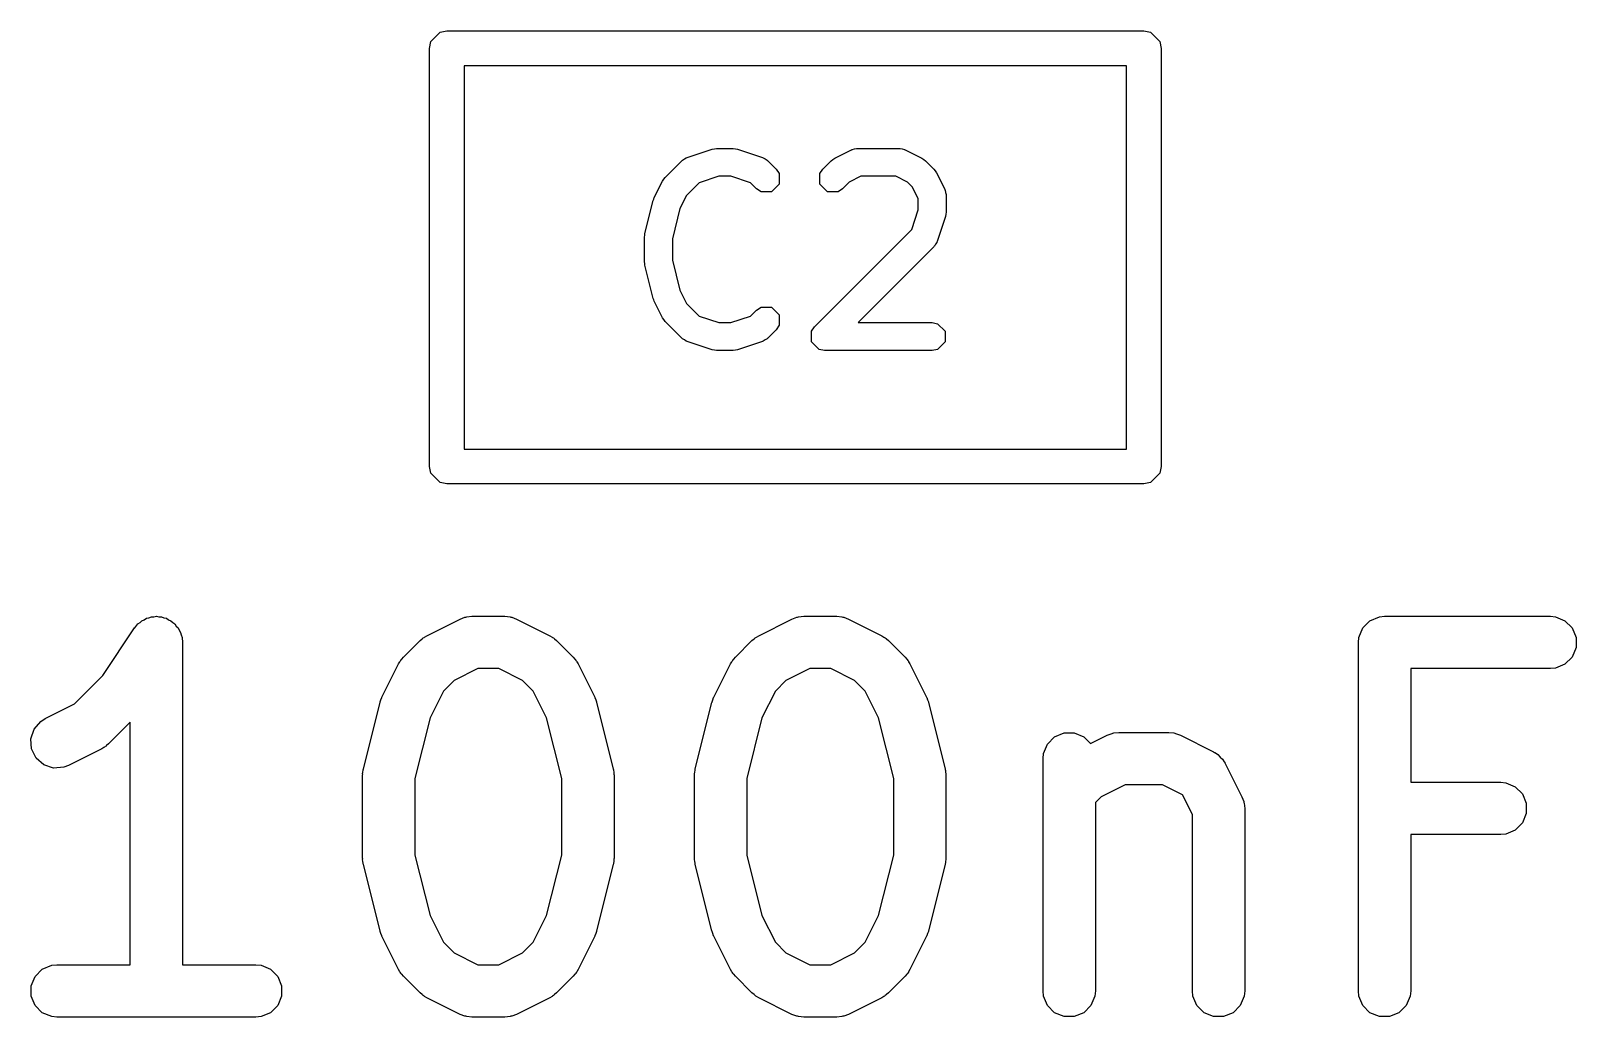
# Model space of a CAD drawing. Header units: inches. Extents: x 4.65 to 7.43, y -3.99 to -2.61.
# Drawn here: x 4.7562 to 4.9307, y -3.6646 to -3.5531 of the extents above; entities that cross this region are included whole.
import ezdxf

# ---------------------------------------------------------------- set-up
doc = ezdxf.new("R2010")
doc.units = ezdxf.units.IN
doc.header["$MEASUREMENT"] = 0
doc.layers.add('BLACK', color=250, linetype='CONTINUOUS')

msp = doc.modelspace()

# ---------------------------------------------------------------- linework, layer by layer
at = {"layer": 'BLACK', "linetype": 'CONTINUOUS'}
for p, q in [((4.80133, -3.55436), (4.8024, -3.5533)), ((4.8024, -3.5533), (4.80315, -3.55315)), ((4.80315, -3.55315), (4.88189, -3.55315)), ((4.88189, -3.55315), (4.88264, -3.5533)), ((4.88264, -3.5533), (4.88371, -3.55436)), ((4.80118, -3.55512), (4.80133, -3.55436)), ((4.80118, -3.60236), (4.80118, -3.55512)), ((4.88371, -3.55436), (4.88386, -3.55512)), ((4.88386, -3.55512), (4.88386, -3.60236)), ((4.80512, -3.55709), (4.80512, -3.60039)), ((4.87992, -3.55709), (4.80512, -3.55709)), ((4.87992, -3.60039), (4.87992, -3.55709)), ((4.82781, -3.5697), (4.82969, -3.56782)), ((4.82969, -3.56782), (4.82975, -3.56778)), ((4.82975, -3.56778), (4.82977, -3.56775)), ((4.82977, -3.56775), (4.82999, -3.56762)), ((4.82999, -3.56762), (4.8302, -3.56748)), ((4.8302, -3.56748), (4.83024, -3.56748)), ((4.83024, -3.56748), (4.8303, -3.56744)), ((4.8303, -3.56744), (4.83312, -3.5665)), ((4.83312, -3.5665), (4.83337, -3.56647)), ((4.83337, -3.56647), (4.83361, -3.56642)), ((4.83361, -3.56642), (4.83549, -3.56642)), ((4.83549, -3.56642), (4.83574, -3.56647)), ((4.83574, -3.56647), (4.83599, -3.5665)), ((4.83599, -3.5665), (4.8388, -3.56744)), ((4.8388, -3.56744), (4.83887, -3.56748)), ((4.83887, -3.56748), (4.8389, -3.56748)), ((4.8389, -3.56748), (4.83911, -3.56762)), ((4.83911, -3.56762), (4.83933, -3.56775)), ((4.83933, -3.56775), (4.83935, -3.56778)), ((4.83935, -3.56778), (4.83941, -3.56782)), ((4.83941, -3.56782), (4.84035, -3.56876)), ((4.84562, -3.56876), (4.84656, -3.56782)), ((4.84656, -3.56782), (4.84677, -3.56768)), ((4.84677, -3.56768), (4.84697, -3.56753)), ((4.84697, -3.56753), (4.84885, -3.56659)), ((4.84885, -3.56659), (4.84892, -3.56657)), ((4.84892, -3.56657), (4.84895, -3.56654)), ((4.84895, -3.56654), (4.84919, -3.56649)), ((4.84919, -3.56649), (4.84944, -3.56643)), ((4.84944, -3.56643), (4.84947, -3.56644)), ((4.84947, -3.56644), (4.84955, -3.56642)), ((4.84955, -3.56642), (4.85424, -3.56642)), ((4.85424, -3.56642), (4.85431, -3.56644)), ((4.85431, -3.56644), (4.85435, -3.56643)), ((4.85435, -3.56643), (4.85459, -3.56649)), ((4.85459, -3.56649), (4.85484, -3.56654)), ((4.85484, -3.56654), (4.85487, -3.56657)), ((4.85487, -3.56657), (4.85494, -3.56659)), ((4.85494, -3.56659), (4.85682, -3.56753)), ((4.85682, -3.56753), (4.85702, -3.56768)), ((4.85702, -3.56768), (4.85723, -3.56782)), ((4.85723, -3.56782), (4.85816, -3.56876)), ((4.83387, -3.56957), (4.83165, -3.57031)), ((4.83523, -3.56957), (4.83387, -3.56957)), ((4.83745, -3.57031), (4.83523, -3.56957)), ((4.84035, -3.56876), (4.84069, -3.56927)), ((4.84069, -3.56927), (4.84069, -3.57048)), ((4.84528, -3.56927), (4.84562, -3.56876)), ((4.84528, -3.57048), (4.84528, -3.56927)), ((4.84992, -3.56957), (4.84861, -3.57023)), ((4.85387, -3.56957), (4.84992, -3.56957)), ((4.85518, -3.57023), (4.85387, -3.56957)), ((4.85816, -3.56876), (4.8583, -3.56897)), ((4.8583, -3.56897), (4.85846, -3.56917)), ((4.85846, -3.56917), (4.8594, -3.57104)), ((4.82658, -3.57198), (4.82752, -3.57011)), ((4.82752, -3.57011), (4.82767, -3.56991)), ((4.82767, -3.56991), (4.82781, -3.5697)), ((4.83165, -3.57031), (4.83022, -3.57174)), ((4.83813, -3.57099), (4.83745, -3.57031)), ((4.83864, -3.57133), (4.83813, -3.57099)), ((4.83984, -3.57133), (4.83864, -3.57133)), ((4.84069, -3.57048), (4.83984, -3.57133)), ((4.84614, -3.57133), (4.84528, -3.57048)), ((4.84734, -3.57133), (4.84614, -3.57133)), ((4.84785, -3.57099), (4.84734, -3.57133)), ((4.84861, -3.57023), (4.84785, -3.57099)), ((4.85575, -3.57081), (4.85518, -3.57023)), ((4.85641, -3.57212), (4.85575, -3.57081)), ((4.8594, -3.57104), (4.85942, -3.57112)), ((4.85942, -3.57112), (4.85944, -3.57114)), ((4.85944, -3.57114), (4.85949, -3.57139)), ((4.82553, -3.57605), (4.82646, -3.5723)), ((4.82646, -3.5723), (4.82654, -3.57215)), ((4.82654, -3.57215), (4.82658, -3.57198)), ((4.83022, -3.57174), (4.82948, -3.57323)), ((4.85641, -3.57337), (4.85641, -3.57212)), ((4.85949, -3.57139), (4.85956, -3.57164)), ((4.85956, -3.57164), (4.85955, -3.57167)), ((4.85955, -3.57167), (4.85956, -3.57175)), ((4.85956, -3.57175), (4.85956, -3.57362)), ((4.82948, -3.57323), (4.82863, -3.57663)), ((4.85567, -3.57558), (4.85641, -3.57337)), ((4.85948, -3.57412), (4.85854, -3.57693)), ((4.85951, -3.57387), (4.85948, -3.57412)), ((4.85956, -3.57362), (4.85951, -3.57387)), ((4.82548, -3.57643), (4.82552, -3.57625)), ((4.82548, -3.57925), (4.82548, -3.57643)), ((4.82552, -3.57625), (4.82553, -3.57605)), ((4.84469, -3.58657), (4.85567, -3.57558)), ((4.82863, -3.57663), (4.82863, -3.57905)), ((4.85816, -3.57755), (4.8496, -3.58611)), ((4.85821, -3.57748), (4.85816, -3.57755)), ((4.85824, -3.57747), (4.85821, -3.57748)), ((4.85836, -3.57725), (4.85824, -3.57747)), ((4.8585, -3.57704), (4.85836, -3.57725)), ((4.85854, -3.57693), (4.8585, -3.577)), ((4.8585, -3.577), (4.8585, -3.57704)), ((4.82552, -3.57944), (4.82548, -3.57925)), ((4.82553, -3.57963), (4.82552, -3.57944)), ((4.82646, -3.58338), (4.82553, -3.57963)), ((4.82863, -3.57905), (4.82948, -3.58245)), ((4.82654, -3.58353), (4.82646, -3.58338)), ((4.82658, -3.5837), (4.82654, -3.58353)), ((4.82948, -3.58245), (4.83022, -3.58394)), ((4.82752, -3.58558), (4.82658, -3.5837)), ((4.83022, -3.58394), (4.83165, -3.58537)), ((4.83745, -3.58537), (4.83813, -3.58469)), ((4.83813, -3.58469), (4.83864, -3.58435)), ((4.83864, -3.58435), (4.83984, -3.58435)), ((4.83984, -3.58435), (4.84069, -3.58521)), ((4.84069, -3.58521), (4.84069, -3.58641)), ((4.82767, -3.58577), (4.82752, -3.58558)), ((4.82781, -3.58598), (4.82767, -3.58577)), ((4.82969, -3.58786), (4.82781, -3.58598)), ((4.83165, -3.58537), (4.83387, -3.58611)), ((4.83387, -3.58611), (4.83523, -3.58611)), ((4.83523, -3.58611), (4.83745, -3.58537)), ((4.84035, -3.58692), (4.83941, -3.58786)), ((4.84069, -3.58641), (4.84035, -3.58692)), ((4.84435, -3.58708), (4.84469, -3.58657)), ((4.84435, -3.58829), (4.84435, -3.58708)), ((4.8496, -3.58611), (4.85799, -3.58611)), ((4.85799, -3.58611), (4.85859, -3.58623)), ((4.85859, -3.58623), (4.85944, -3.58708)), ((4.85944, -3.58708), (4.85944, -3.58829)), ((4.82975, -3.5879), (4.82969, -3.58786)), ((4.82977, -3.58794), (4.82975, -3.5879)), ((4.82999, -3.58806), (4.82977, -3.58794)), ((4.8302, -3.5882), (4.82999, -3.58806)), ((4.83024, -3.5882), (4.8302, -3.5882)), ((4.8303, -3.58824), (4.83024, -3.5882)), ((4.83312, -3.58918), (4.8303, -3.58824)), ((4.8388, -3.58824), (4.83599, -3.58918)), ((4.83887, -3.5882), (4.8388, -3.58824)), ((4.8389, -3.5882), (4.83887, -3.5882)), ((4.83911, -3.58806), (4.8389, -3.5882)), ((4.83933, -3.58794), (4.83911, -3.58806)), ((4.83935, -3.5879), (4.83933, -3.58794)), ((4.83941, -3.58786), (4.83935, -3.5879)), ((4.8452, -3.58914), (4.84435, -3.58829)), ((4.85944, -3.58829), (4.85859, -3.58914)), ((4.83337, -3.58921), (4.83312, -3.58918)), ((4.83361, -3.58926), (4.83337, -3.58921)), ((4.83549, -3.58926), (4.83361, -3.58926)), ((4.83574, -3.58921), (4.83549, -3.58926)), ((4.83599, -3.58918), (4.83574, -3.58921)), ((4.8458, -3.58926), (4.8452, -3.58914)), ((4.85799, -3.58926), (4.8458, -3.58926)), ((4.85859, -3.58914), (4.85799, -3.58926)), ((4.80512, -3.60039), (4.87992, -3.60039)), ((4.80133, -3.60312), (4.80118, -3.60236)), ((4.88386, -3.60236), (4.88371, -3.60312)), ((4.8024, -3.60418), (4.80133, -3.60312)), ((4.80315, -3.60433), (4.8024, -3.60418)), ((4.88189, -3.60433), (4.80315, -3.60433)), ((4.88264, -3.60418), (4.88189, -3.60433)), ((4.88371, -3.60312), (4.88264, -3.60418)), ((4.76789, -3.62059), (4.76825, -3.62015)), ((4.76825, -3.62015), (4.76849, -3.61999)), ((4.76849, -3.61999), (4.7687, -3.61978)), ((4.7687, -3.61978), (4.76897, -3.61967)), ((4.76897, -3.61967), (4.76921, -3.61951)), ((4.76921, -3.61951), (4.7695, -3.61945)), ((4.7695, -3.61945), (4.76977, -3.61934)), ((4.76977, -3.61934), (4.77005, -3.61934)), ((4.77005, -3.61934), (4.77034, -3.61928)), ((4.77034, -3.61928), (4.77062, -3.61934)), ((4.77062, -3.61934), (4.77092, -3.61934)), ((4.77092, -3.61934), (4.77118, -3.61945)), ((4.77118, -3.61945), (4.77147, -3.61951)), ((4.77147, -3.61951), (4.77171, -3.61967)), ((4.77171, -3.61967), (4.77198, -3.61978)), ((4.77198, -3.61978), (4.77219, -3.61999)), ((4.77219, -3.61999), (4.77243, -3.62015)), ((4.77243, -3.62015), (4.77259, -3.62039)), ((4.80089, -3.62147), (4.80464, -3.6196)), ((4.80464, -3.6196), (4.80518, -3.61939)), ((4.80518, -3.61939), (4.80529, -3.61938)), ((4.80529, -3.61938), (4.80539, -3.61934)), ((4.80539, -3.61934), (4.80596, -3.61928)), ((4.80596, -3.61928), (4.80971, -3.61928)), ((4.80971, -3.61928), (4.81029, -3.61934)), ((4.81029, -3.61934), (4.81039, -3.61938)), ((4.81039, -3.61938), (4.81049, -3.61939)), ((4.81049, -3.61939), (4.81103, -3.6196)), ((4.81103, -3.6196), (4.81478, -3.62147)), ((4.83839, -3.62147), (4.84214, -3.6196)), ((4.84214, -3.6196), (4.84268, -3.61939)), ((4.84268, -3.61939), (4.84278, -3.61938)), ((4.84278, -3.61938), (4.84288, -3.61934)), ((4.84288, -3.61934), (4.84346, -3.61928)), ((4.84346, -3.61928), (4.84721, -3.61928)), ((4.84721, -3.61928), (4.84778, -3.61934)), ((4.84778, -3.61934), (4.84788, -3.61938)), ((4.84788, -3.61938), (4.84799, -3.61939)), ((4.84799, -3.61939), (4.84853, -3.6196)), ((4.84853, -3.6196), (4.85228, -3.62147)), ((4.90662, -3.6206), (4.90743, -3.61978)), ((4.90743, -3.61978), (4.9085, -3.61934)), ((4.9085, -3.61934), (4.90907, -3.61928)), ((4.90907, -3.61928), (4.92782, -3.61928)), ((4.92782, -3.61928), (4.9284, -3.61934)), ((4.9284, -3.61934), (4.92946, -3.61978)), ((4.92946, -3.61978), (4.93028, -3.6206)), ((4.7643, -3.62598), (4.76788, -3.6206)), ((4.76788, -3.6206), (4.76789, -3.6206)), ((4.76789, -3.6206), (4.76789, -3.62059)), ((4.76789, -3.6206), (4.76789, -3.6206)), ((4.77259, -3.62039), (4.7728, -3.6206)), ((4.7728, -3.6206), (4.77291, -3.62086)), ((4.77291, -3.62086), (4.77307, -3.6211)), ((4.77307, -3.6211), (4.77313, -3.62139)), ((4.77313, -3.62139), (4.77324, -3.62166)), ((4.77324, -3.62166), (4.77329, -3.62223)), ((4.80012, -3.62202), (4.80035, -3.62184)), ((4.80035, -3.62184), (4.8004, -3.62178)), ((4.8004, -3.62178), (4.80049, -3.62172)), ((4.80049, -3.62172), (4.80057, -3.62166)), ((4.80057, -3.62166), (4.80064, -3.62163)), ((4.80064, -3.62163), (4.80089, -3.62147)), ((4.81478, -3.62147), (4.81503, -3.62163)), ((4.81503, -3.62163), (4.8151, -3.62166)), ((4.8151, -3.62166), (4.81518, -3.62172)), ((4.81518, -3.62172), (4.81527, -3.62178)), ((4.81527, -3.62178), (4.81532, -3.62184)), ((4.81532, -3.62184), (4.81555, -3.62202)), ((4.83762, -3.62202), (4.83785, -3.62184)), ((4.83785, -3.62184), (4.8379, -3.62178)), ((4.8379, -3.62178), (4.83799, -3.62172)), ((4.83799, -3.62172), (4.83807, -3.62166)), ((4.83807, -3.62166), (4.83814, -3.62163)), ((4.83814, -3.62163), (4.83839, -3.62147)), ((4.85228, -3.62147), (4.85252, -3.62163)), ((4.85252, -3.62163), (4.8526, -3.62166)), ((4.8526, -3.62166), (4.85268, -3.62172)), ((4.85268, -3.62172), (4.85277, -3.62178)), ((4.85277, -3.62178), (4.85282, -3.62184)), ((4.85282, -3.62184), (4.85304, -3.62202)), ((4.90612, -3.62224), (4.90618, -3.62166)), ((4.90618, -3.62166), (4.90662, -3.6206)), ((4.93028, -3.6206), (4.93072, -3.62166)), ((4.93072, -3.62166), (4.93072, -3.62281)), ((4.77329, -3.62223), (4.77329, -3.62223)), ((4.77329, -3.62223), (4.77329, -3.62223)), ((4.77329, -3.62223), (4.77329, -3.62224)), ((4.77329, -3.62224), (4.77329, -3.65865)), ((4.79825, -3.6239), (4.80012, -3.62202)), ((4.81555, -3.62202), (4.81742, -3.6239)), ((4.83574, -3.6239), (4.83762, -3.62202)), ((4.85304, -3.62202), (4.85492, -3.6239)), ((4.90612, -3.66161), (4.90612, -3.62224)), ((4.93072, -3.62281), (4.93028, -3.62388)), ((4.79582, -3.62842), (4.7977, -3.62467)), ((4.7977, -3.62467), (4.79785, -3.62442)), ((4.79785, -3.62442), (4.79788, -3.62435)), ((4.79788, -3.62435), (4.79795, -3.62427)), ((4.79795, -3.62427), (4.798, -3.62418)), ((4.798, -3.62418), (4.79806, -3.62412)), ((4.79806, -3.62412), (4.79825, -3.6239)), ((4.80666, -3.62519), (4.80396, -3.62654)), ((4.80901, -3.62519), (4.80666, -3.62519)), ((4.81171, -3.62654), (4.80901, -3.62519)), ((4.81742, -3.6239), (4.81761, -3.62412)), ((4.81761, -3.62412), (4.81767, -3.62418)), ((4.81767, -3.62418), (4.81772, -3.62427)), ((4.81772, -3.62427), (4.81779, -3.62435)), ((4.81779, -3.62435), (4.81782, -3.62442)), ((4.81782, -3.62442), (4.81798, -3.62467)), ((4.81798, -3.62467), (4.81985, -3.62842)), ((4.83332, -3.62842), (4.83519, -3.62467)), ((4.83519, -3.62467), (4.83535, -3.62442)), ((4.83535, -3.62442), (4.83538, -3.62435)), ((4.83538, -3.62435), (4.83544, -3.62427)), ((4.83544, -3.62427), (4.8355, -3.62418)), ((4.8355, -3.62418), (4.83556, -3.62412)), ((4.83556, -3.62412), (4.83574, -3.6239)), ((4.84415, -3.62519), (4.84146, -3.62654)), ((4.84651, -3.62519), (4.84415, -3.62519)), ((4.84921, -3.62654), (4.84651, -3.62519)), ((4.85492, -3.6239), (4.8551, -3.62412)), ((4.8551, -3.62412), (4.85516, -3.62418)), ((4.85516, -3.62418), (4.85522, -3.62427)), ((4.85522, -3.62427), (4.85529, -3.62435)), ((4.85529, -3.62435), (4.85532, -3.62442)), ((4.85532, -3.62442), (4.85547, -3.62467)), ((4.85547, -3.62467), (4.85735, -3.62842)), ((4.92782, -3.62519), (4.91203, -3.62519)), ((4.91203, -3.62519), (4.91203, -3.63803)), ((4.9284, -3.62513), (4.92782, -3.62519)), ((4.92946, -3.62469), (4.9284, -3.62513)), ((4.93028, -3.62388), (4.92946, -3.62469)), ((4.76109, -3.62918), (4.7643, -3.62598)), ((4.80396, -3.62654), (4.80276, -3.62774)), ((4.81291, -3.62774), (4.81171, -3.62654)), ((4.84146, -3.62654), (4.84026, -3.62774)), ((4.8504, -3.62774), (4.84921, -3.62654)), ((4.7956, -3.62902), (4.79561, -3.62898)), ((4.79561, -3.62896), (4.79571, -3.62872)), ((4.79561, -3.62898), (4.79561, -3.62896)), ((4.79571, -3.62872), (4.79579, -3.62847)), ((4.79579, -3.62847), (4.79581, -3.62846)), ((4.79581, -3.62846), (4.79582, -3.62842)), ((4.80276, -3.62774), (4.80125, -3.63077)), ((4.81442, -3.63077), (4.81291, -3.62774)), ((4.81985, -3.62842), (4.81987, -3.62846)), ((4.81987, -3.62846), (4.81988, -3.62847)), ((4.81988, -3.62847), (4.81997, -3.62872)), ((4.81997, -3.62872), (4.82006, -3.62896)), ((4.82006, -3.62896), (4.82006, -3.62898)), ((4.82006, -3.62898), (4.82007, -3.62902)), ((4.83309, -3.62902), (4.83311, -3.62898)), ((4.83311, -3.62896), (4.8332, -3.62872)), ((4.83311, -3.62898), (4.83311, -3.62896)), ((4.8332, -3.62872), (4.83329, -3.62847)), ((4.83329, -3.62847), (4.8333, -3.62846)), ((4.8333, -3.62846), (4.83332, -3.62842)), ((4.84026, -3.62774), (4.83874, -3.63077)), ((4.85192, -3.63077), (4.8504, -3.62774)), ((4.85735, -3.62842), (4.85736, -3.62846)), ((4.85736, -3.62846), (4.85738, -3.62847)), ((4.85738, -3.62847), (4.85746, -3.62872)), ((4.85746, -3.62872), (4.85755, -3.62896)), ((4.85755, -3.62896), (4.85756, -3.62898)), ((4.85756, -3.62898), (4.85757, -3.62902)), ((4.75777, -3.63084), (4.76109, -3.62918)), ((4.79372, -3.63652), (4.7956, -3.62902)), ((4.82007, -3.62902), (4.82195, -3.63652)), ((4.83122, -3.63652), (4.83309, -3.62902)), ((4.85757, -3.62902), (4.85945, -3.63652)), ((4.75616, -3.63312), (4.75653, -3.63202)), ((4.75653, -3.63202), (4.75728, -3.63115)), ((4.75728, -3.63115), (4.75777, -3.63084)), ((4.76739, -3.63124), (4.76493, -3.6337)), ((4.76739, -3.65865), (4.76739, -3.63124)), ((4.80125, -3.63077), (4.79954, -3.6376)), ((4.81613, -3.6376), (4.81442, -3.63077)), ((4.83874, -3.63077), (4.83704, -3.6376)), ((4.85363, -3.6376), (4.85192, -3.63077)), ((4.87181, -3.63291), (4.87288, -3.63246)), ((4.87288, -3.63246), (4.87403, -3.63246)), ((4.87403, -3.63246), (4.87509, -3.63291)), ((4.8784, -3.6325), (4.8785, -3.63246)), ((4.8785, -3.63246), (4.87908, -3.63241)), ((4.87908, -3.63241), (4.8847, -3.63241)), ((4.8847, -3.63241), (4.88528, -3.63246)), ((4.88528, -3.63246), (4.88538, -3.6325)), ((4.75624, -3.63427), (4.75616, -3.63312)), ((4.76441, -3.6341), (4.76416, -3.63425)), ((4.76448, -3.63407), (4.76441, -3.6341)), ((4.76456, -3.634), (4.76448, -3.63407)), ((4.76465, -3.63394), (4.76456, -3.634)), ((4.7647, -3.63388), (4.76465, -3.63394)), ((4.76493, -3.6337), (4.7647, -3.63388)), ((4.87056, -3.63478), (4.871, -3.63372)), ((4.871, -3.63372), (4.87181, -3.63291)), ((4.87509, -3.63291), (4.87586, -3.63367)), ((4.87586, -3.63367), (4.87776, -3.63272)), ((4.87776, -3.63272), (4.8783, -3.63251)), ((4.8783, -3.63251), (4.8784, -3.6325)), ((4.88538, -3.6325), (4.88548, -3.63251)), ((4.88548, -3.63251), (4.88602, -3.63272)), ((4.88602, -3.63272), (4.88977, -3.63459)), ((4.75676, -3.6353), (4.75624, -3.63427)), ((4.75763, -3.63605), (4.75676, -3.6353)), ((4.76416, -3.63425), (4.76041, -3.63613)), ((4.8705, -3.63536), (4.87056, -3.63478)), ((4.8705, -3.66161), (4.8705, -3.63536)), ((4.88977, -3.63459), (4.88987, -3.63465)), ((4.88987, -3.63465), (4.88991, -3.63467)), ((4.88991, -3.63467), (4.88997, -3.63472)), ((4.88997, -3.63472), (4.89026, -3.6349)), ((4.89026, -3.6349), (4.8905, -3.63518)), ((4.8905, -3.63518), (4.89078, -3.63542)), ((4.89078, -3.63542), (4.89097, -3.63572)), ((4.89097, -3.63572), (4.89102, -3.63577)), ((4.89102, -3.63577), (4.89103, -3.63582)), ((4.89103, -3.63582), (4.89109, -3.63591)), ((4.89109, -3.63591), (4.89297, -3.63966)), ((4.75872, -3.63642), (4.75763, -3.63605)), ((4.75987, -3.63633), (4.75872, -3.63642)), ((4.76041, -3.63613), (4.75987, -3.63633)), ((4.79364, -3.63709), (4.79367, -3.63688)), ((4.79365, -3.63713), (4.79364, -3.63709)), ((4.79364, -3.63724), (4.79365, -3.63713)), ((4.79364, -3.64661), (4.79364, -3.63724)), ((4.79367, -3.63688), (4.79369, -3.63666)), ((4.79369, -3.63666), (4.79371, -3.63662)), ((4.79371, -3.63662), (4.79372, -3.63652)), ((4.79954, -3.6376), (4.79954, -3.64625)), ((4.81613, -3.64625), (4.81613, -3.6376)), ((4.82195, -3.63652), (4.82196, -3.63662)), ((4.82196, -3.63662), (4.82198, -3.63666)), ((4.82198, -3.63666), (4.822, -3.63688)), ((4.822, -3.63688), (4.82203, -3.63709)), ((4.82203, -3.63709), (4.82203, -3.63713)), ((4.82203, -3.63713), (4.82204, -3.63724)), ((4.82204, -3.63724), (4.82204, -3.64661)), ((4.83113, -3.63709), (4.83117, -3.63688)), ((4.83114, -3.63713), (4.83113, -3.63709)), ((4.83113, -3.63724), (4.83114, -3.63713)), ((4.83113, -3.64661), (4.83113, -3.63724)), ((4.83117, -3.63688), (4.83119, -3.63666)), ((4.83119, -3.63666), (4.8312, -3.63662)), ((4.8312, -3.63662), (4.83122, -3.63652)), ((4.83704, -3.6376), (4.83704, -3.64625)), ((4.85363, -3.64625), (4.85363, -3.6376)), ((4.85945, -3.63652), (4.85946, -3.63662)), ((4.85946, -3.63662), (4.85948, -3.63666)), ((4.85948, -3.63666), (4.8595, -3.63688)), ((4.8595, -3.63688), (4.85953, -3.63709)), ((4.85953, -3.63709), (4.85952, -3.63713)), ((4.85952, -3.63713), (4.85953, -3.63724)), ((4.85953, -3.63724), (4.85953, -3.64661)), ((4.87977, -3.63831), (4.87708, -3.63966)), ((4.884, -3.63831), (4.87977, -3.63831)), ((4.88625, -3.63944), (4.884, -3.63831)), ((4.88737, -3.64168), (4.88625, -3.63944)), ((4.91203, -3.63803), (4.9222, -3.63803)), ((4.9222, -3.63803), (4.92277, -3.63809)), ((4.92277, -3.63809), (4.92384, -3.63853)), ((4.92384, -3.63853), (4.92465, -3.63934)), ((4.92465, -3.63934), (4.92509, -3.64041)), ((4.87708, -3.63966), (4.87641, -3.64033)), ((4.87641, -3.64033), (4.87641, -3.66161)), ((4.89297, -3.63966), (4.89317, -3.6402)), ((4.89317, -3.6402), (4.89318, -3.64031)), ((4.89318, -3.64031), (4.89322, -3.64041)), ((4.89322, -3.64041), (4.89328, -3.64098)), ((4.89328, -3.64098), (4.89328, -3.66161)), ((4.92509, -3.64041), (4.92509, -3.64156)), ((4.88737, -3.66161), (4.88737, -3.64168)), ((4.92465, -3.64263), (4.92384, -3.64344)), ((4.92509, -3.64156), (4.92465, -3.64263)), ((4.9222, -3.64394), (4.91203, -3.64394)), ((4.91203, -3.64394), (4.91203, -3.66161)), ((4.92277, -3.64388), (4.9222, -3.64394)), ((4.92384, -3.64344), (4.92277, -3.64388)), ((4.79954, -3.64625), (4.80125, -3.65308)), ((4.81442, -3.65308), (4.81613, -3.64625)), ((4.83704, -3.64625), (4.83874, -3.65308)), ((4.85192, -3.65308), (4.85363, -3.64625)), ((4.79365, -3.64671), (4.79364, -3.64661)), ((4.79364, -3.64675), (4.79365, -3.64671)), ((4.79367, -3.64697), (4.79364, -3.64675)), ((4.79369, -3.64718), (4.79367, -3.64697)), ((4.79371, -3.64723), (4.79369, -3.64718)), ((4.79372, -3.64733), (4.79371, -3.64723)), ((4.7956, -3.65482), (4.79372, -3.64733)), ((4.82195, -3.64733), (4.82007, -3.65482)), ((4.82196, -3.64723), (4.82195, -3.64733)), ((4.82198, -3.64718), (4.82196, -3.64723)), ((4.822, -3.64697), (4.82198, -3.64718)), ((4.82203, -3.64675), (4.822, -3.64697)), ((4.82204, -3.64661), (4.82203, -3.64671)), ((4.82203, -3.64671), (4.82203, -3.64675)), ((4.83114, -3.64671), (4.83113, -3.64661)), ((4.83113, -3.64675), (4.83114, -3.64671)), ((4.83117, -3.64697), (4.83113, -3.64675)), ((4.83119, -3.64718), (4.83117, -3.64697)), ((4.8312, -3.64723), (4.83119, -3.64718)), ((4.83122, -3.64733), (4.8312, -3.64723)), ((4.83309, -3.65482), (4.83122, -3.64733)), ((4.85945, -3.64733), (4.85757, -3.65482)), ((4.85946, -3.64723), (4.85945, -3.64733)), ((4.85948, -3.64718), (4.85946, -3.64723)), ((4.8595, -3.64697), (4.85948, -3.64718)), ((4.85953, -3.64675), (4.8595, -3.64697)), ((4.85953, -3.64661), (4.85952, -3.64671)), ((4.85952, -3.64671), (4.85953, -3.64675)), ((4.80125, -3.65308), (4.80276, -3.65611)), ((4.81291, -3.65611), (4.81442, -3.65308)), ((4.83874, -3.65308), (4.84026, -3.65611)), ((4.8504, -3.65611), (4.85192, -3.65308)), ((4.79561, -3.65487), (4.7956, -3.65482)), ((4.79561, -3.65489), (4.79561, -3.65487)), ((4.79571, -3.65513), (4.79561, -3.65489)), ((4.79579, -3.65537), (4.79571, -3.65513)), ((4.81997, -3.65513), (4.81988, -3.65537)), ((4.82006, -3.65489), (4.81997, -3.65513)), ((4.82007, -3.65482), (4.82006, -3.65487)), ((4.82006, -3.65487), (4.82006, -3.65489)), ((4.83311, -3.65487), (4.83309, -3.65482)), ((4.83311, -3.65489), (4.83311, -3.65487)), ((4.8332, -3.65513), (4.83311, -3.65489)), ((4.83329, -3.65537), (4.8332, -3.65513)), ((4.85746, -3.65513), (4.85738, -3.65537)), ((4.85755, -3.65489), (4.85746, -3.65513)), ((4.85756, -3.65487), (4.85755, -3.65489)), ((4.85757, -3.65482), (4.85756, -3.65487)), ((4.79581, -3.65539), (4.79579, -3.65537)), ((4.79582, -3.65543), (4.79581, -3.65539)), ((4.7977, -3.65918), (4.79582, -3.65543)), ((4.80276, -3.65611), (4.80396, -3.65731)), ((4.81171, -3.65731), (4.81291, -3.65611)), ((4.81985, -3.65543), (4.81798, -3.65918)), ((4.81987, -3.65539), (4.81985, -3.65543)), ((4.81988, -3.65537), (4.81987, -3.65539)), ((4.8333, -3.65539), (4.83329, -3.65537)), ((4.83332, -3.65543), (4.8333, -3.65539)), ((4.83519, -3.65918), (4.83332, -3.65543)), ((4.84026, -3.65611), (4.84146, -3.65731)), ((4.84921, -3.65731), (4.8504, -3.65611)), ((4.85735, -3.65543), (4.85547, -3.65918)), ((4.85736, -3.65539), (4.85735, -3.65543)), ((4.85738, -3.65537), (4.85736, -3.65539)), ((4.75852, -3.65871), (4.75909, -3.65865)), ((4.75909, -3.65865), (4.76739, -3.65865)), ((4.77329, -3.65865), (4.78159, -3.65865)), ((4.78159, -3.65865), (4.78217, -3.65871)), ((4.80396, -3.65731), (4.80666, -3.65865)), ((4.80666, -3.65865), (4.80901, -3.65865)), ((4.80901, -3.65865), (4.81171, -3.65731)), ((4.84146, -3.65731), (4.84415, -3.65865)), ((4.84415, -3.65865), (4.84651, -3.65865)), ((4.84651, -3.65865), (4.84921, -3.65731)), ((4.7562, -3.66103), (4.75664, -3.65997)), ((4.75664, -3.65997), (4.75745, -3.65915)), ((4.75745, -3.65915), (4.75852, -3.65871)), ((4.78217, -3.65871), (4.78323, -3.65915)), ((4.78323, -3.65915), (4.78404, -3.65997)), ((4.78404, -3.65997), (4.78449, -3.66103)), ((4.79785, -3.65943), (4.7977, -3.65918)), ((4.79788, -3.6595), (4.79785, -3.65943)), ((4.79795, -3.65958), (4.79788, -3.6595)), ((4.798, -3.65967), (4.79795, -3.65958)), ((4.79806, -3.65972), (4.798, -3.65967)), ((4.79825, -3.65995), (4.79806, -3.65972)), ((4.80012, -3.66182), (4.79825, -3.65995)), ((4.81742, -3.65995), (4.81555, -3.66182)), ((4.81761, -3.65972), (4.81742, -3.65995)), ((4.81767, -3.65967), (4.81761, -3.65972)), ((4.81772, -3.65958), (4.81767, -3.65967)), ((4.81779, -3.6595), (4.81772, -3.65958)), ((4.81782, -3.65943), (4.81779, -3.6595)), ((4.81798, -3.65918), (4.81782, -3.65943)), ((4.83535, -3.65943), (4.83519, -3.65918)), ((4.83538, -3.6595), (4.83535, -3.65943)), ((4.83544, -3.65958), (4.83538, -3.6595)), ((4.8355, -3.65967), (4.83544, -3.65958)), ((4.83556, -3.65972), (4.8355, -3.65967)), ((4.83574, -3.65995), (4.83556, -3.65972)), ((4.83762, -3.66182), (4.83574, -3.65995)), ((4.85492, -3.65995), (4.85304, -3.66182)), ((4.8551, -3.65972), (4.85492, -3.65995)), ((4.85516, -3.65967), (4.8551, -3.65972)), ((4.85522, -3.65958), (4.85516, -3.65967)), ((4.85529, -3.6595), (4.85522, -3.65958)), ((4.85532, -3.65943), (4.85529, -3.6595)), ((4.85547, -3.65918), (4.85532, -3.65943)), ((4.7562, -3.66218), (4.7562, -3.66103)), ((4.78449, -3.66103), (4.78449, -3.66218)), ((4.80035, -3.66201), (4.80012, -3.66182)), ((4.8004, -3.66206), (4.80035, -3.66201)), ((4.80049, -3.66212), (4.8004, -3.66206)), ((4.80057, -3.66219), (4.80049, -3.66212)), ((4.81518, -3.66212), (4.8151, -3.66219)), ((4.81527, -3.66206), (4.81518, -3.66212)), ((4.81532, -3.66201), (4.81527, -3.66206)), ((4.81555, -3.66182), (4.81532, -3.66201)), ((4.83785, -3.66201), (4.83762, -3.66182)), ((4.8379, -3.66206), (4.83785, -3.66201)), ((4.83799, -3.66212), (4.8379, -3.66206)), ((4.83807, -3.66219), (4.83799, -3.66212)), ((4.85268, -3.66212), (4.8526, -3.66219)), ((4.85277, -3.66206), (4.85268, -3.66212)), ((4.85282, -3.66201), (4.85277, -3.66206)), ((4.85304, -3.66182), (4.85282, -3.66201)), ((4.87056, -3.66218), (4.8705, -3.66161)), ((4.87641, -3.66161), (4.87635, -3.66218)), ((4.88743, -3.66218), (4.88737, -3.66161)), ((4.89328, -3.66161), (4.89322, -3.66218)), ((4.90618, -3.66218), (4.90612, -3.66161)), ((4.91203, -3.66161), (4.91197, -3.66218)), ((4.75664, -3.66325), (4.7562, -3.66218)), ((4.75745, -3.66406), (4.75664, -3.66325)), ((4.78404, -3.66325), (4.78323, -3.66406)), ((4.78449, -3.66218), (4.78404, -3.66325)), ((4.80064, -3.66222), (4.80057, -3.66219)), ((4.80089, -3.66237), (4.80064, -3.66222)), ((4.80464, -3.66425), (4.80089, -3.66237)), ((4.81478, -3.66237), (4.81103, -3.66425)), ((4.81503, -3.66222), (4.81478, -3.66237)), ((4.8151, -3.66219), (4.81503, -3.66222)), ((4.83814, -3.66222), (4.83807, -3.66219)), ((4.83839, -3.66237), (4.83814, -3.66222)), ((4.84214, -3.66425), (4.83839, -3.66237)), ((4.85228, -3.66237), (4.84853, -3.66425)), ((4.85252, -3.66222), (4.85228, -3.66237)), ((4.8526, -3.66219), (4.85252, -3.66222)), ((4.871, -3.66325), (4.87056, -3.66218)), ((4.87181, -3.66406), (4.871, -3.66325)), ((4.87591, -3.66325), (4.87509, -3.66406)), ((4.87635, -3.66218), (4.87591, -3.66325)), ((4.88787, -3.66325), (4.88743, -3.66218)), ((4.88869, -3.66406), (4.88787, -3.66325)), ((4.89278, -3.66325), (4.89197, -3.66406)), ((4.89322, -3.66218), (4.89278, -3.66325)), ((4.90662, -3.66325), (4.90618, -3.66218)), ((4.90743, -3.66406), (4.90662, -3.66325)), ((4.91153, -3.66325), (4.91071, -3.66406)), ((4.91197, -3.66218), (4.91153, -3.66325)), ((4.75852, -3.6645), (4.75745, -3.66406)), ((4.75909, -3.66456), (4.75852, -3.6645)), ((4.78159, -3.66456), (4.75909, -3.66456)), ((4.78217, -3.6645), (4.78159, -3.66456)), ((4.78323, -3.66406), (4.78217, -3.6645)), ((4.80518, -3.66445), (4.80464, -3.66425)), ((4.80529, -3.66446), (4.80518, -3.66445)), ((4.80539, -3.6645), (4.80529, -3.66446)), ((4.80596, -3.66456), (4.80539, -3.6645)), ((4.80971, -3.66456), (4.80596, -3.66456)), ((4.81029, -3.6645), (4.80971, -3.66456)), ((4.81039, -3.66446), (4.81029, -3.6645)), ((4.81049, -3.66445), (4.81039, -3.66446)), ((4.81103, -3.66425), (4.81049, -3.66445)), ((4.84268, -3.66445), (4.84214, -3.66425)), ((4.84278, -3.66446), (4.84268, -3.66445)), ((4.84288, -3.6645), (4.84278, -3.66446)), ((4.84346, -3.66456), (4.84288, -3.6645)), ((4.84721, -3.66456), (4.84346, -3.66456)), ((4.84778, -3.6645), (4.84721, -3.66456)), ((4.84788, -3.66446), (4.84778, -3.6645)), ((4.84799, -3.66445), (4.84788, -3.66446)), ((4.84853, -3.66425), (4.84799, -3.66445)), ((4.87288, -3.6645), (4.87181, -3.66406)), ((4.87403, -3.6645), (4.87288, -3.6645)), ((4.87509, -3.66406), (4.87403, -3.6645)), ((4.88975, -3.6645), (4.88869, -3.66406)), ((4.8909, -3.6645), (4.88975, -3.6645)), ((4.89197, -3.66406), (4.8909, -3.6645)), ((4.9085, -3.6645), (4.90743, -3.66406)), ((4.90965, -3.6645), (4.9085, -3.6645)), ((4.91071, -3.66406), (4.90965, -3.6645))]:
    msp.add_line(p, q, dxfattribs=at)

doc.saveas('drawing.dxf')
